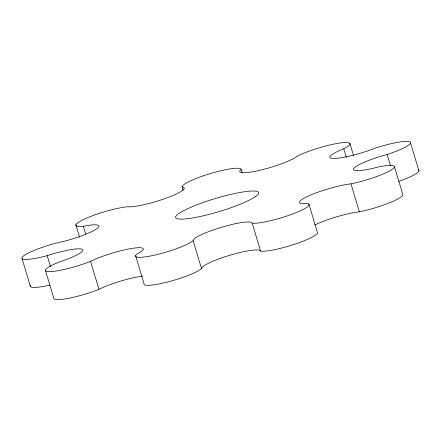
<?xml version="1.0" encoding="UTF-8"?>
<svg xmlns="http://www.w3.org/2000/svg" width="441" height="441" viewBox="0 0 441 441"><rect width="100%" height="100%" fill="white"/><g stroke="black" fill="none" stroke-linecap="round" stroke-linejoin="round"><path stroke-width="0.66" d="M410.554 143.005L418.95 170.992M394.414 166.577L402.809 194.564A30.798 4.818 -16.7 0 1 359.376 211.845A30.798 4.818 -16.7 0 0 314.698 225.031M85.708 234.099L83.366 226.294A30.798 4.818 -16.7 0 1 85.637 218.532A30.798 4.818 -16.7 0 1 127.339 206.741A30.798 4.818 -16.7 0 0 165.75 198.312A30.798 4.818 -16.7 0 0 182.144 186.99A30.798 4.818 -16.7 0 1 210.688 173.467A30.798 4.818 -16.7 0 1 241.177 169.421A30.798 4.818 -16.7 0 0 260.063 170.243A30.798 4.818 -16.7 0 0 297.311 156.153A30.798 4.818 -16.7 0 1 338.776 143.193A30.798 4.818 -16.7 0 1 343.782 148.782A30.798 4.818 -16.7 0 0 334.306 158.468A30.798 4.818 -16.7 0 0 374.982 148.204A30.798 4.818 -16.7 0 1 409.965 141.87A30.798 4.818 -16.7 0 1 387.148 154.482L390.467 165.551M349.867 143.303L353.577 155.667M343.782 148.782L346.323 157.244M387.148 154.482A30.798 4.818 -16.7 0 0 353.743 168.506A30.798 4.818 -16.7 0 0 378.813 166.869A30.798 4.818 -16.7 0 1 390.947 170.127A30.798 4.818 -16.7 0 1 350.981 183.858L359.376 211.845M308.926 204.122L317.322 232.104A30.798 4.818 -16.7 0 1 295.343 243.994A30.798 4.818 -16.7 0 1 260.603 251.144A30.798 4.818 -16.7 0 0 230.114 255.19A30.798 4.818 -16.7 0 0 201.57 268.718A30.798 4.818 -16.7 0 1 168.065 281.876A30.798 4.818 -16.7 0 1 144.014 283.69L135.619 255.703M241.177 169.421L242.153 172.674M83.366 226.294A30.798 4.818 -16.7 0 1 95.499 229.546A30.798 4.818 -16.7 0 1 55.538 243.283A30.798 4.818 -16.7 0 0 22.133 257.301A30.798 4.818 -16.7 0 0 47.204 255.664A30.798 4.818 -16.7 0 1 82.18 249.33A30.798 4.818 -16.7 0 1 59.37 261.948A30.798 4.818 -16.7 0 0 49.894 271.634A30.798 4.818 -16.7 0 0 90.565 261.37A30.798 4.818 -16.7 0 1 132.03 248.404A30.798 4.818 -16.7 0 1 137.035 253.999A30.798 4.818 -16.7 0 0 155.927 254.821A30.798 4.818 -16.7 0 0 193.175 240.731A30.798 4.818 -16.7 0 1 221.718 227.209A30.798 4.818 -16.7 0 1 252.208 223.157L260.603 251.144M182.144 186.99L183.12 190.247M193.175 240.731L201.57 268.718M90.565 261.37L98.966 289.351A30.798 4.818 -16.7 0 1 142.614 276.077M75.863 224.855L79.573 237.219M47.204 255.664L50.522 266.728M45.451 270.443L53.846 298.43A30.798 4.818 -16.7 0 0 98.966 289.351M22.05 258.641L30.446 286.622M49.965 285.062A30.798 4.818 -16.7 0 1 30.528 285.288M418.36 169.857A30.798 4.818 -16.7 0 1 398.653 181.422M252.208 223.157A30.798 4.818 -16.7 0 0 290.619 214.734A30.798 4.818 -16.7 0 0 307.013 203.411A30.798 4.818 -16.7 0 1 309.279 195.65A30.798 4.818 -16.7 0 1 350.981 183.858M255.438 196.68L249.909 199.883L242.148 203.444A43.389 6.786 -16.7 0 1 177.365 218.758A43.389 6.786 -16.7 0 1 219.436 197.347A43.389 6.786 -16.7 0 1 255.438 196.68"/></g></svg>
